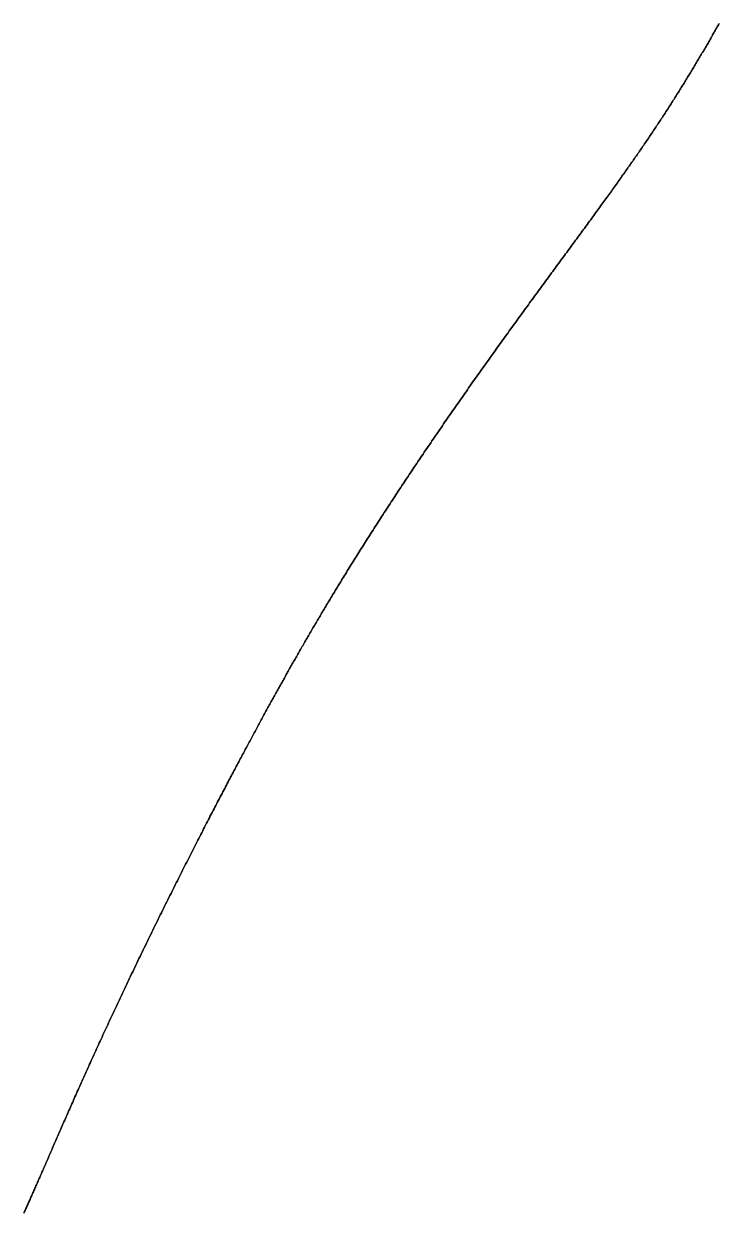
# Model space of a CAD drawing. Header units: inches. Extents: x 130170 to 284068, y 377793 to 804530.
# Drawn here: x 250526.9 to 250559.8, y 751780.9 to 751837 of the extents above; entities that cross this region are included whole.
import ezdxf

# ---------------------------------------------------------------- set-up
doc = ezdxf.new("R2010")
doc.units = ezdxf.units.IN
doc.header["$MEASUREMENT"] = 0
doc.layers.add('muni_il', color=7, linetype='Continuous')

msp = doc.modelspace()

# ---------------------------------------------------------------- linework, layer by layer
at = {"layer": 'muni_il'}
for points in [[(250559.751, 751837.01), (250559.72, 751836.955), (250559.689, 751836.901), (250559.658, 751836.847), (250559.627, 751836.793), (250559.596, 751836.739), (250559.565, 751836.684), (250559.534, 751836.63), (250559.503, 751836.576), (250559.472, 751836.522), (250559.441, 751836.468), (250559.41, 751836.414), (250559.378, 751836.36), (250559.347, 751836.306), (250559.316, 751836.251), (250559.285, 751836.197), (250559.253, 751836.143), (250559.222, 751836.089), (250559.19, 751836.035), (250559.159, 751835.981), (250559.127, 751835.927), (250559.096, 751835.873), (250559.064, 751835.819), (250559.032, 751835.765), (250559.001, 751835.711), (250558.969, 751835.657), (250558.937, 751835.603), (250558.905, 751835.549), (250558.873, 751835.495), (250558.841, 751835.441), (250558.809, 751835.387), (250558.777, 751835.333), (250558.745, 751835.279), (250558.713, 751835.225), (250558.681, 751835.171), (250558.648, 751835.117), (250558.616, 751835.064), (250558.584, 751835.01), (250558.551, 751834.956), (250558.519, 751834.902), (250558.486, 751834.848), (250558.454, 751834.794), (250558.421, 751834.74), (250558.388, 751834.686), (250558.355, 751834.632), (250558.323, 751834.578), (250558.29, 751834.524), (250558.257, 751834.47), (250558.224, 751834.416), (250558.19, 751834.362), (250558.157, 751834.308), (250558.124, 751834.254), (250558.091, 751834.2), (250558.057, 751834.146), (250558.024, 751834.092), (250557.99, 751834.037), (250557.956, 751833.983), (250557.923, 751833.929), (250557.889, 751833.875), (250557.855, 751833.821), (250557.821, 751833.767), (250557.787, 751833.712), (250557.753, 751833.658), (250557.719, 751833.604), (250557.684, 751833.549), (250557.65, 751833.495), (250557.616, 751833.441), (250557.581, 751833.386), (250557.546, 751833.332), (250557.512, 751833.277), (250557.477, 751833.223), (250557.442, 751833.168), (250557.407, 751833.114), (250557.372, 751833.059), (250557.336, 751833.004), (250557.301, 751832.95), (250557.266, 751832.895), (250557.23, 751832.84), (250557.194, 751832.785), (250557.159, 751832.73), (250557.123, 751832.675), (250557.087, 751832.62), (250557.051, 751832.565), (250557.014, 751832.509), (250556.978, 751832.454), (250556.942, 751832.399), (250556.905, 751832.343), (250556.869, 751832.288), (250556.832, 751832.232), (250556.795, 751832.177), (250556.758, 751832.121), (250556.721, 751832.065), (250556.683, 751832.009), (250556.646, 751831.953), (250556.609, 751831.897), (250556.571, 751831.841), (250556.533, 751831.785), (250556.495, 751831.728), (250556.457, 751831.672), (250556.419, 751831.615), (250556.381, 751831.559), (250556.342, 751831.502), (250556.303, 751831.445), (250556.265, 751831.388), (250556.226, 751831.331), (250556.187, 751831.274), (250556.148, 751831.216), (250556.108, 751831.159), (250556.069, 751831.102), (250556.029, 751831.044), (250555.989, 751830.986), (250555.949, 751830.928), (250555.909, 751830.87), (250555.869, 751830.812), (250555.829, 751830.754), (250555.788, 751830.695), (250555.747, 751830.637), (250555.706, 751830.578), (250555.665, 751830.519), (250555.624, 751830.46), (250555.583, 751830.401), (250555.541, 751830.342), (250555.499, 751830.282), (250555.458, 751830.223), (250555.415, 751830.163), (250555.373, 751830.103), (250555.331, 751830.043), (250555.288, 751829.983), (250555.245, 751829.922), (250555.203, 751829.862), (250555.159, 751829.801), (250555.116, 751829.74), (250555.073, 751829.679), (250555.029, 751829.617), (250554.985, 751829.556), (250554.941, 751829.494), (250554.897, 751829.432), (250554.853, 751829.37), (250554.808, 751829.308), (250554.763, 751829.246), (250554.718, 751829.183), (250554.673, 751829.12), (250554.628, 751829.057), (250554.582, 751828.994), (250554.537, 751828.931), (250554.491, 751828.867), (250554.445, 751828.803), (250554.398, 751828.739), (250554.352, 751828.675), (250554.305, 751828.61), (250554.258, 751828.546), (250554.211, 751828.481), (250554.164, 751828.416), (250554.117, 751828.35), (250554.069, 751828.285), (250554.021, 751828.219), (250553.973, 751828.153), (250553.925, 751828.087), (250553.876, 751828.02), (250553.828, 751827.953), (250553.779, 751827.887), (250553.73, 751827.819), (250553.681, 751827.752), (250553.631, 751827.684), (250553.582, 751827.616), (250553.532, 751827.548), (250553.482, 751827.48), (250553.432, 751827.411), (250553.381, 751827.342), (250553.33, 751827.273), (250553.28, 751827.204), (250553.229, 751827.134), (250553.177, 751827.065), (250553.126, 751826.995), (250553.074, 751826.924), (250553.022, 751826.854), (250552.97, 751826.783), (250552.918, 751826.712), (250552.866, 751826.64), (250552.813, 751826.569), (250552.76, 751826.497), (250552.707, 751826.425), (250552.654, 751826.352), (250552.601, 751826.28), (250552.547, 751826.207), (250552.493, 751826.134), (250552.44, 751826.06), (250552.385, 751825.987), (250552.331, 751825.913), (250552.277, 751825.839), (250552.222, 751825.764), (250552.167, 751825.689), (250552.112, 751825.615), (250552.057, 751825.539), (250552.001, 751825.464), (250551.945, 751825.388), (250551.89, 751825.312), (250551.834, 751825.236), (250551.777, 751825.16), (250551.721, 751825.083), (250551.665, 751825.006), (250551.608, 751824.929), (250551.551, 751824.851), (250551.494, 751824.773), (250551.437, 751824.695), (250551.38, 751824.617), (250551.322, 751824.539), (250551.264, 751824.46), (250551.206, 751824.381), (250551.149, 751824.302), (250551.09, 751824.222), (250551.032, 751824.143), (250550.974, 751824.063), (250550.915, 751823.982), (250550.856, 751823.902), (250550.797, 751823.821), (250550.738, 751823.74), (250550.679, 751823.659), (250550.62, 751823.578), (250550.56, 751823.496), (250550.501, 751823.415), (250550.441, 751823.332), (250550.381, 751823.25), (250550.321, 751823.168), (250550.261, 751823.085), (250550.201, 751823.002), (250550.141, 751822.919), (250550.08, 751822.836), (250550.02, 751822.752), (250549.959, 751822.668), (250549.898, 751822.584), (250549.837, 751822.5), (250549.776, 751822.416), (250549.715, 751822.331), (250549.654, 751822.247), (250549.593, 751822.161), (250549.532, 751822.076), (250549.47, 751821.991), (250549.409, 751821.906), (250549.347, 751821.82), (250549.285, 751821.734), (250549.224, 751821.648), (250549.162, 751821.562), (250549.1, 751821.476), (250549.038, 751821.389), (250548.976, 751821.303), (250548.914, 751821.216), (250548.852, 751821.129), (250548.79, 751821.042), (250548.728, 751820.955), (250548.665, 751820.867), (250548.603, 751820.78), (250548.541, 751820.692), (250548.479, 751820.604), (250548.416, 751820.516), (250548.354, 751820.429), (250548.292, 751820.34), (250548.229, 751820.252), (250548.167, 751820.164), (250548.104, 751820.076), (250548.042, 751819.987), (250547.979, 751819.898), (250547.917, 751819.81), (250547.855, 751819.721), (250547.792, 751819.632), (250547.73, 751819.543), (250547.667, 751819.454), (250547.605, 751819.365), (250547.543, 751819.276), (250547.48, 751819.187), (250547.418, 751819.098), (250547.356, 751819.009), (250547.294, 751818.919), (250547.231, 751818.83), (250547.169, 751818.741), (250547.107, 751818.651), (250547.045, 751818.562), (250546.983, 751818.473), (250546.921, 751818.383), (250546.86, 751818.294), (250546.798, 751818.204), (250546.736, 751818.115), (250546.675, 751818.026), (250546.613, 751817.936), (250546.552, 751817.847), (250546.49, 751817.758), (250546.429, 751817.668), (250546.368, 751817.579), (250546.307, 751817.49), (250546.246, 751817.4), (250546.185, 751817.311), (250546.124, 751817.222), (250546.064, 751817.133), (250546.003, 751817.044), (250545.943, 751816.956), (250545.883, 751816.867), (250545.822, 751816.778), (250545.762, 751816.689), (250545.703, 751816.601), (250545.643, 751816.512), (250545.583, 751816.424), (250545.524, 751816.336), (250545.465, 751816.248), (250545.405, 751816.159), (250545.346, 751816.072), (250545.288, 751815.984), (250545.229, 751815.896), (250545.17, 751815.809), (250545.112, 751815.721), (250545.054, 751815.634), (250544.996, 751815.547), (250544.938, 751815.46), (250544.88, 751815.373), (250544.823, 751815.287), (250544.766, 751815.2), (250544.709, 751815.114), (250544.652, 751815.028), (250544.595, 751814.942), (250544.539, 751814.856), (250544.482, 751814.771), (250544.426, 751814.685), (250544.37, 751814.6), (250544.315, 751814.515), (250544.259, 751814.43), (250544.204, 751814.346), (250544.149, 751814.261), (250544.094, 751814.177), (250544.039, 751814.093), (250543.985, 751814.01), (250543.931, 751813.926), (250543.877, 751813.843), (250543.823, 751813.76), (250543.77, 751813.677), (250543.716, 751813.595), (250543.663, 751813.513), (250543.611, 751813.431), (250543.558, 751813.349), (250543.506, 751813.268), (250543.454, 751813.186), (250543.402, 751813.105), (250543.35, 751813.025), (250543.299, 751812.944), (250543.248, 751812.864), (250543.197, 751812.784), (250543.146, 751812.705), (250543.096, 751812.625), (250543.046, 751812.546), (250542.996, 751812.467), (250542.946, 751812.389), (250542.897, 751812.311), (250542.848, 751812.233), (250542.799, 751812.155), (250542.75, 751812.078), (250542.702, 751812.001), (250542.654, 751811.924), (250542.606, 751811.848), (250542.558, 751811.772), (250542.511, 751811.696), (250542.464, 751811.621), (250542.417, 751811.546), (250542.37, 751811.471), (250542.324, 751811.396), (250542.278, 751811.322), (250542.232, 751811.248), (250542.187, 751811.174), (250542.141, 751811.101), (250542.096, 751811.028), (250542.052, 751810.956), (250542.007, 751810.883), (250541.963, 751810.811), (250541.919, 751810.739), (250541.875, 751810.668), (250541.831, 751810.597), (250541.788, 751810.526), (250541.745, 751810.456), (250541.702, 751810.386), (250541.66, 751810.316), (250541.618, 751810.246), (250541.576, 751810.177), (250541.534, 751810.108), (250541.492, 751810.039), (250541.451, 751809.971), (250541.41, 751809.903), (250541.369, 751809.836), (250541.329, 751809.768), (250541.288, 751809.701), (250541.249, 751809.635), (250541.209, 751809.568), (250541.169, 751809.502), (250541.13, 751809.436), (250541.091, 751809.371), (250541.052, 751809.305), (250541.013, 751809.24), (250540.975, 751809.176), (250540.936, 751809.111), (250540.898, 751809.047), (250540.861, 751808.984), (250540.823, 751808.92), (250540.786, 751808.857), (250540.748, 751808.794), (250540.711, 751808.731), (250540.675, 751808.669), (250540.638, 751808.606), (250540.602, 751808.545), (250540.566, 751808.483), (250540.53, 751808.422), (250540.494, 751808.36), (250540.458, 751808.299), (250540.423, 751808.239), (250540.388, 751808.178), (250540.353, 751808.118), (250540.318, 751808.058), (250540.283, 751807.999), (250540.249, 751807.939), (250540.214, 751807.88), (250540.18, 751807.821), (250540.146, 751807.762), (250540.112, 751807.703), (250540.079, 751807.645), (250540.045, 751807.586), (250540.012, 751807.528), (250539.978, 751807.47), (250539.945, 751807.413), (250539.912, 751807.355), (250539.879, 751807.298), (250539.847, 751807.24), (250539.814, 751807.183), (250539.782, 751807.126), (250539.749, 751807.07), (250539.717, 751807.013), (250539.685, 751806.956), (250539.653, 751806.9), (250539.621, 751806.844), (250539.589, 751806.787), (250539.557, 751806.731), (250539.526, 751806.675), (250539.494, 751806.619), (250539.462, 751806.564), (250539.431, 751806.508), (250539.4, 751806.452), (250539.368, 751806.397), (250539.337, 751806.341), (250539.306, 751806.286), (250539.275, 751806.23), (250539.244, 751806.175), (250539.213, 751806.119), (250539.182, 751806.064), (250539.151, 751806.009), (250539.12, 751805.953), (250539.089, 751805.898), (250539.058, 751805.843), (250539.027, 751805.787), (250538.997, 751805.732), (250538.966, 751805.677), (250538.935, 751805.621), (250538.904, 751805.566), (250538.873, 751805.51), (250538.843, 751805.455), (250538.812, 751805.399), (250538.781, 751805.343), (250538.75, 751805.288), (250538.719, 751805.232), (250538.688, 751805.176), (250538.657, 751805.12), (250538.627, 751805.064), (250538.596, 751805.007), (250538.565, 751804.951), (250538.533, 751804.894), (250538.502, 751804.838), (250538.471, 751804.781), (250538.44, 751804.724), (250538.409, 751804.667), (250538.377, 751804.609), (250538.346, 751804.552), (250538.314, 751804.494), (250538.282, 751804.436), (250538.251, 751804.378), (250538.219, 751804.32), (250538.187, 751804.261), (250538.155, 751804.202), (250538.123, 751804.143), (250538.091, 751804.084), (250538.058, 751804.025), (250538.026, 751803.965), (250537.993, 751803.905), (250537.96, 751803.845), (250537.928, 751803.784), (250537.895, 751803.723), (250537.862, 751803.662), (250537.828, 751803.601), (250537.795, 751803.539), (250537.762, 751803.477), (250537.728, 751803.415), (250537.694, 751803.352), (250537.66, 751803.289), (250537.626, 751803.226), (250537.592, 751803.162), (250537.557, 751803.098), (250537.523, 751803.034), (250537.488, 751802.969), (250537.453, 751802.904), (250537.418, 751802.838), (250537.383, 751802.773), (250537.347, 751802.706), (250537.312, 751802.64), (250537.276, 751802.573), (250537.24, 751802.505), (250537.203, 751802.437), (250537.167, 751802.369), (250537.13, 751802.3), (250537.094, 751802.231), (250537.057, 751802.162), (250537.019, 751802.092), (250536.982, 751802.022), (250536.944, 751801.951), (250536.907, 751801.879), (250536.869, 751801.808), (250536.83, 751801.736), (250536.792, 751801.663), (250536.753, 751801.59), (250536.714, 751801.516), (250536.675, 751801.442), (250536.636, 751801.368), (250536.596, 751801.293), (250536.557, 751801.218), (250536.517, 751801.142), (250536.477, 751801.066), (250536.436, 751800.989), (250536.395, 751800.911), (250536.355, 751800.834), (250536.314, 751800.755), (250536.272, 751800.677), (250536.231, 751800.597), (250536.189, 751800.518), (250536.147, 751800.438), (250536.105, 751800.357), (250536.063, 751800.276), (250536.02, 751800.194), (250535.977, 751800.112), (250535.934, 751800.029), (250535.891, 751799.946), (250535.848, 751799.863), (250535.804, 751799.779), (250535.76, 751799.694), (250535.716, 751799.609), (250535.672, 751799.523), (250535.627, 751799.437), (250535.583, 751799.351), (250535.538, 751799.264), (250535.493, 751799.177), (250535.447, 751799.089), (250535.402, 751799), (250535.356, 751798.912), (250535.31, 751798.822), (250535.264, 751798.733), (250535.218, 751798.643), (250535.171, 751798.552), (250535.125, 751798.461), (250535.078, 751798.369), (250535.031, 751798.278), (250534.984, 751798.185), (250534.936, 751798.092), (250534.889, 751797.999), (250534.841, 751797.906), (250534.793, 751797.812), (250534.745, 751797.717), (250534.697, 751797.623), (250534.649, 751797.527), (250534.6, 751797.432), (250534.552, 751797.336), (250534.503, 751797.24), (250534.454, 751797.143), (250534.405, 751797.046), (250534.356, 751796.949), (250534.307, 751796.851), (250534.258, 751796.753), (250534.208, 751796.655), (250534.159, 751796.556), (250534.109, 751796.457), (250534.059, 751796.358), (250534.01, 751796.258), (250533.96, 751796.159), (250533.91, 751796.058), (250533.86, 751795.958), (250533.809, 751795.858), (250533.759, 751795.757), (250533.709, 751795.656), (250533.659, 751795.555), (250533.608, 751795.453), (250533.558, 751795.351), (250533.507, 751795.25), (250533.457, 751795.148), (250533.406, 751795.045), (250533.356, 751794.943), (250533.305, 751794.84), (250533.255, 751794.738), (250533.204, 751794.635), (250533.153, 751794.532), (250533.103, 751794.429), (250533.052, 751794.326), (250533.002, 751794.223), (250532.951, 751794.119), (250532.9, 751794.016), (250532.85, 751793.913), (250532.8, 751793.809), (250532.749, 751793.706), (250532.699, 751793.602), (250532.648, 751793.499), (250532.598, 751793.395), (250532.548, 751793.292), (250532.498, 751793.188), (250532.448, 751793.084), (250532.398, 751792.981), (250532.348, 751792.878), (250532.298, 751792.774), (250532.248, 751792.671), (250532.199, 751792.568), (250532.149, 751792.465), (250532.1, 751792.362), (250532.051, 751792.259), (250532.001, 751792.157), (250531.952, 751792.054), (250531.904, 751791.952), (250531.855, 751791.849), (250531.806, 751791.747), (250531.758, 751791.645), (250531.709, 751791.544), (250531.661, 751791.442), (250531.613, 751791.341), (250531.565, 751791.24), (250531.518, 751791.139), (250531.47, 751791.038), (250531.423, 751790.938), (250531.375, 751790.837), (250531.328, 751790.737), (250531.281, 751790.638), (250531.235, 751790.538), (250531.189, 751790.439), (250531.142, 751790.34), (250531.096, 751790.242), (250531.05, 751790.144), (250531.005, 751790.045), (250530.959, 751789.948), (250530.914, 751789.851), (250530.869, 751789.754), (250530.824, 751789.657), (250530.779, 751789.561), (250530.735, 751789.465), (250530.691, 751789.369), (250530.647, 751789.274), (250530.603, 751789.179), (250530.56, 751789.084), (250530.516, 751788.99), (250530.473, 751788.897), (250530.43, 751788.803), (250530.388, 751788.71), (250530.345, 751788.618), (250530.303, 751788.525), (250530.261, 751788.434), (250530.22, 751788.342), (250530.178, 751788.251), (250530.137, 751788.16), (250530.096, 751788.07), (250530.055, 751787.98), (250530.015, 751787.891), (250529.974, 751787.802), (250529.934, 751787.713), (250529.895, 751787.625), (250529.855, 751787.537), (250529.816, 751787.45), (250529.776, 751787.363), (250529.738, 751787.277), (250529.699, 751787.191), (250529.661, 751787.105), (250529.622, 751787.02), (250529.584, 751786.935), (250529.547, 751786.851), (250529.509, 751786.767), (250529.472, 751786.683), (250529.435, 751786.6), (250529.398, 751786.517), (250529.361, 751786.435), (250529.325, 751786.353), (250529.289, 751786.272), (250529.253, 751786.191), (250529.217, 751786.11), (250529.182, 751786.03), (250529.146, 751785.951), (250529.111, 751785.871), (250529.077, 751785.792), (250529.042, 751785.714), (250529.008, 751785.636), (250528.973, 751785.558), (250528.939, 751785.481), (250528.906, 751785.404), (250528.872, 751785.328), (250528.839, 751785.252), (250528.805, 751785.176), (250528.772, 751785.101), (250528.74, 751785.026), (250528.707, 751784.952), (250528.675, 751784.878), (250528.643, 751784.805), (250528.61, 751784.732), (250528.579, 751784.659), (250528.547, 751784.587), (250528.516, 751784.515), (250528.485, 751784.444), (250528.453, 751784.373), (250528.423, 751784.302), (250528.392, 751784.232), (250528.362, 751784.162), (250528.331, 751784.093), (250528.301, 751784.024), (250528.271, 751783.955), (250528.242, 751783.887), (250528.212, 751783.819), (250528.183, 751783.752), (250528.154, 751783.685), (250528.125, 751783.618), (250528.096, 751783.552), (250528.067, 751783.487), (250528.039, 751783.421), (250528.011, 751783.357), (250527.982, 751783.292), (250527.954, 751783.228), (250527.927, 751783.165), (250527.899, 751783.102), (250527.872, 751783.039), (250527.845, 751782.977), (250527.818, 751782.915), (250527.791, 751782.853), (250527.764, 751782.793), (250527.738, 751782.732), (250527.712, 751782.672), (250527.686, 751782.612), (250527.66, 751782.553), (250527.634, 751782.494), (250527.609, 751782.436), (250527.583, 751782.378), (250527.558, 751782.321), (250527.533, 751782.264), (250527.508, 751782.207), (250527.484, 751782.152), (250527.459, 751782.096), (250527.435, 751782.041), (250527.411, 751781.986), (250527.387, 751781.932), (250527.363, 751781.878), (250527.34, 751781.825), (250527.316, 751781.773), (250527.293, 751781.72), (250527.27, 751781.669), (250527.247, 751781.617), (250527.225, 751781.567), (250527.202, 751781.516), (250527.18, 751781.466), (250527.158, 751781.417), (250527.136, 751781.368), (250527.115, 751781.319), (250527.093, 751781.271), (250527.072, 751781.224), (250527.05, 751781.177), (250527.029, 751781.13), (250527.009, 751781.084), (250526.988, 751781.038), (250526.967, 751780.993), (250526.947, 751780.949), (250526.927, 751780.904), (250526.907, 751780.86)], [(250526.907, 751780.86), (250526.927, 751780.904), (250526.947, 751780.949), (250526.967, 751780.993), (250526.988, 751781.038), (250527.009, 751781.084), (250527.029, 751781.13), (250527.05, 751781.177), (250527.072, 751781.224), (250527.093, 751781.271), (250527.115, 751781.319), (250527.136, 751781.368), (250527.158, 751781.417), (250527.18, 751781.466), (250527.202, 751781.516), (250527.225, 751781.567), (250527.247, 751781.617), (250527.27, 751781.669), (250527.293, 751781.72), (250527.316, 751781.773), (250527.34, 751781.825), (250527.363, 751781.878), (250527.387, 751781.932), (250527.411, 751781.986), (250527.435, 751782.041), (250527.459, 751782.096), (250527.484, 751782.152), (250527.508, 751782.207), (250527.533, 751782.264), (250527.558, 751782.321), (250527.583, 751782.378), (250527.609, 751782.436), (250527.634, 751782.494), (250527.66, 751782.553), (250527.686, 751782.612), (250527.712, 751782.672), (250527.738, 751782.732), (250527.764, 751782.793), (250527.791, 751782.853), (250527.818, 751782.915), (250527.845, 751782.977), (250527.872, 751783.039), (250527.899, 751783.102), (250527.927, 751783.165), (250527.954, 751783.228), (250527.982, 751783.292), (250528.011, 751783.357), (250528.039, 751783.421), (250528.067, 751783.487), (250528.096, 751783.552), (250528.125, 751783.618), (250528.154, 751783.685), (250528.183, 751783.752), (250528.212, 751783.819), (250528.242, 751783.887), (250528.271, 751783.955), (250528.301, 751784.024), (250528.331, 751784.093), (250528.362, 751784.162), (250528.392, 751784.232), (250528.423, 751784.302), (250528.453, 751784.373), (250528.485, 751784.444), (250528.516, 751784.515), (250528.547, 751784.587), (250528.579, 751784.659), (250528.61, 751784.732), (250528.643, 751784.805), (250528.675, 751784.878), (250528.707, 751784.952), (250528.74, 751785.026), (250528.772, 751785.101), (250528.805, 751785.176), (250528.839, 751785.252), (250528.872, 751785.328), (250528.906, 751785.404), (250528.939, 751785.481), (250528.973, 751785.558), (250529.008, 751785.636), (250529.042, 751785.714), (250529.077, 751785.792), (250529.111, 751785.871), (250529.146, 751785.951), (250529.182, 751786.03), (250529.217, 751786.11), (250529.253, 751786.191), (250529.289, 751786.272), (250529.325, 751786.353), (250529.361, 751786.435), (250529.398, 751786.517), (250529.435, 751786.6), (250529.472, 751786.683), (250529.509, 751786.767), (250529.547, 751786.851), (250529.584, 751786.935), (250529.622, 751787.02), (250529.661, 751787.105), (250529.699, 751787.191), (250529.738, 751787.277), (250529.776, 751787.363), (250529.816, 751787.45), (250529.855, 751787.537), (250529.895, 751787.625), (250529.934, 751787.713), (250529.974, 751787.802), (250530.015, 751787.891), (250530.055, 751787.98), (250530.096, 751788.07), (250530.137, 751788.16), (250530.178, 751788.251), (250530.22, 751788.342), (250530.261, 751788.434), (250530.303, 751788.525), (250530.345, 751788.618), (250530.388, 751788.71), (250530.43, 751788.803), (250530.473, 751788.897), (250530.516, 751788.99), (250530.56, 751789.084), (250530.603, 751789.179), (250530.647, 751789.274), (250530.691, 751789.369), (250530.735, 751789.465), (250530.779, 751789.561), (250530.824, 751789.657), (250530.869, 751789.754), (250530.914, 751789.851), (250530.959, 751789.948), (250531.005, 751790.045), (250531.05, 751790.144), (250531.096, 751790.242), (250531.142, 751790.34), (250531.189, 751790.439), (250531.235, 751790.538), (250531.281, 751790.638), (250531.328, 751790.737), (250531.375, 751790.837), (250531.423, 751790.938), (250531.47, 751791.038), (250531.518, 751791.139), (250531.565, 751791.24), (250531.613, 751791.341), (250531.661, 751791.442), (250531.709, 751791.544), (250531.758, 751791.645), (250531.806, 751791.747), (250531.855, 751791.849), (250531.904, 751791.952), (250531.952, 751792.054), (250532.001, 751792.157), (250532.051, 751792.259), (250532.1, 751792.362), (250532.149, 751792.465), (250532.199, 751792.568), (250532.248, 751792.671), (250532.298, 751792.774), (250532.348, 751792.878), (250532.398, 751792.981), (250532.448, 751793.084), (250532.498, 751793.188), (250532.548, 751793.292), (250532.598, 751793.395), (250532.648, 751793.499), (250532.699, 751793.602), (250532.749, 751793.706), (250532.8, 751793.809), (250532.85, 751793.913), (250532.9, 751794.016), (250532.951, 751794.119), (250533.002, 751794.223), (250533.052, 751794.326), (250533.103, 751794.429), (250533.153, 751794.532), (250533.204, 751794.635), (250533.255, 751794.738), (250533.305, 751794.84), (250533.356, 751794.943), (250533.406, 751795.045), (250533.457, 751795.148), (250533.507, 751795.25), (250533.558, 751795.351), (250533.608, 751795.453), (250533.659, 751795.555), (250533.709, 751795.656), (250533.759, 751795.757), (250533.809, 751795.858), (250533.86, 751795.958), (250533.91, 751796.058), (250533.96, 751796.159), (250534.01, 751796.258), (250534.059, 751796.358), (250534.109, 751796.457), (250534.159, 751796.556), (250534.208, 751796.655), (250534.258, 751796.753), (250534.307, 751796.851), (250534.356, 751796.949), (250534.405, 751797.046), (250534.454, 751797.143), (250534.503, 751797.24), (250534.552, 751797.336), (250534.6, 751797.432), (250534.649, 751797.527), (250534.697, 751797.623), (250534.745, 751797.717), (250534.793, 751797.812), (250534.841, 751797.906), (250534.889, 751797.999), (250534.936, 751798.092), (250534.984, 751798.185), (250535.031, 751798.278), (250535.078, 751798.369), (250535.125, 751798.461), (250535.171, 751798.552), (250535.218, 751798.643), (250535.264, 751798.733), (250535.31, 751798.822), (250535.356, 751798.912), (250535.402, 751799), (250535.447, 751799.089), (250535.493, 751799.177), (250535.538, 751799.264), (250535.583, 751799.351), (250535.627, 751799.437), (250535.672, 751799.523), (250535.716, 751799.609), (250535.76, 751799.694), (250535.804, 751799.779), (250535.848, 751799.863), (250535.891, 751799.946), (250535.934, 751800.029), (250535.977, 751800.112), (250536.02, 751800.194), (250536.063, 751800.276), (250536.105, 751800.357), (250536.147, 751800.438), (250536.189, 751800.518), (250536.231, 751800.597), (250536.272, 751800.677), (250536.314, 751800.755), (250536.355, 751800.834), (250536.395, 751800.911), (250536.436, 751800.989), (250536.477, 751801.066), (250536.517, 751801.142), (250536.557, 751801.218), (250536.596, 751801.293), (250536.636, 751801.368), (250536.675, 751801.442), (250536.714, 751801.516), (250536.753, 751801.59), (250536.792, 751801.663), (250536.83, 751801.736), (250536.869, 751801.808), (250536.907, 751801.879), (250536.944, 751801.951), (250536.982, 751802.022), (250537.019, 751802.092), (250537.057, 751802.162), (250537.094, 751802.231), (250537.13, 751802.3), (250537.167, 751802.369), (250537.203, 751802.437), (250537.24, 751802.505), (250537.276, 751802.573), (250537.312, 751802.64), (250537.347, 751802.706), (250537.383, 751802.773), (250537.418, 751802.838), (250537.453, 751802.904), (250537.488, 751802.969), (250537.523, 751803.034), (250537.557, 751803.098), (250537.592, 751803.162), (250537.626, 751803.226), (250537.66, 751803.289), (250537.694, 751803.352), (250537.728, 751803.415), (250537.762, 751803.477), (250537.795, 751803.539), (250537.828, 751803.601), (250537.862, 751803.662), (250537.895, 751803.723), (250537.928, 751803.784), (250537.96, 751803.845), (250537.993, 751803.905), (250538.026, 751803.965), (250538.058, 751804.025), (250538.091, 751804.084), (250538.123, 751804.143), (250538.155, 751804.202), (250538.187, 751804.261), (250538.219, 751804.32), (250538.251, 751804.378), (250538.282, 751804.436), (250538.314, 751804.494), (250538.346, 751804.552), (250538.377, 751804.609), (250538.409, 751804.667), (250538.44, 751804.724), (250538.471, 751804.781), (250538.502, 751804.838), (250538.533, 751804.894), (250538.565, 751804.951), (250538.596, 751805.007), (250538.627, 751805.064), (250538.657, 751805.12), (250538.688, 751805.176), (250538.719, 751805.232), (250538.75, 751805.288), (250538.781, 751805.343), (250538.812, 751805.399), (250538.843, 751805.455), (250538.873, 751805.51), (250538.904, 751805.566), (250538.935, 751805.621), (250538.966, 751805.677), (250538.997, 751805.732), (250539.027, 751805.787), (250539.058, 751805.843), (250539.089, 751805.898), (250539.12, 751805.953), (250539.151, 751806.009), (250539.182, 751806.064), (250539.213, 751806.119), (250539.244, 751806.175), (250539.275, 751806.23), (250539.306, 751806.286), (250539.337, 751806.341), (250539.368, 751806.397), (250539.4, 751806.452), (250539.431, 751806.508), (250539.462, 751806.564), (250539.494, 751806.619), (250539.526, 751806.675), (250539.557, 751806.731), (250539.589, 751806.787), (250539.621, 751806.844), (250539.653, 751806.9), (250539.685, 751806.956), (250539.717, 751807.013), (250539.749, 751807.07), (250539.782, 751807.126), (250539.814, 751807.183), (250539.847, 751807.24), (250539.879, 751807.298), (250539.912, 751807.355), (250539.945, 751807.413), (250539.978, 751807.47), (250540.012, 751807.528), (250540.045, 751807.586), (250540.079, 751807.645), (250540.112, 751807.703), (250540.146, 751807.762), (250540.18, 751807.821), (250540.214, 751807.88), (250540.249, 751807.939), (250540.283, 751807.999), (250540.318, 751808.058), (250540.353, 751808.118), (250540.388, 751808.178), (250540.423, 751808.239), (250540.458, 751808.299), (250540.494, 751808.36), (250540.53, 751808.422), (250540.566, 751808.483), (250540.602, 751808.545), (250540.638, 751808.606), (250540.675, 751808.669), (250540.711, 751808.731), (250540.748, 751808.794), (250540.786, 751808.857), (250540.823, 751808.92), (250540.861, 751808.984), (250540.898, 751809.047), (250540.936, 751809.111), (250540.975, 751809.176), (250541.013, 751809.24), (250541.052, 751809.305), (250541.091, 751809.371), (250541.13, 751809.436), (250541.169, 751809.502), (250541.209, 751809.568), (250541.249, 751809.635), (250541.288, 751809.701), (250541.329, 751809.768), (250541.369, 751809.836), (250541.41, 751809.903), (250541.451, 751809.971), (250541.492, 751810.039), (250541.534, 751810.108), (250541.576, 751810.177), (250541.618, 751810.246), (250541.66, 751810.316), (250541.702, 751810.386), (250541.745, 751810.456), (250541.788, 751810.526), (250541.831, 751810.597), (250541.875, 751810.668), (250541.919, 751810.739), (250541.963, 751810.811), (250542.007, 751810.883), (250542.052, 751810.956), (250542.096, 751811.028), (250542.141, 751811.101), (250542.187, 751811.174), (250542.232, 751811.248), (250542.278, 751811.322), (250542.324, 751811.396), (250542.37, 751811.471), (250542.417, 751811.546), (250542.464, 751811.621), (250542.511, 751811.696), (250542.558, 751811.772), (250542.606, 751811.848), (250542.654, 751811.924), (250542.702, 751812.001), (250542.75, 751812.078), (250542.799, 751812.155), (250542.848, 751812.233), (250542.897, 751812.311), (250542.946, 751812.389), (250542.996, 751812.467), (250543.046, 751812.546), (250543.096, 751812.625), (250543.146, 751812.705), (250543.197, 751812.784), (250543.248, 751812.864), (250543.299, 751812.944), (250543.35, 751813.025), (250543.402, 751813.105), (250543.454, 751813.186), (250543.506, 751813.268), (250543.558, 751813.349), (250543.611, 751813.431), (250543.663, 751813.513), (250543.716, 751813.595), (250543.77, 751813.677), (250543.823, 751813.76), (250543.877, 751813.843), (250543.931, 751813.926), (250543.985, 751814.01), (250544.039, 751814.093), (250544.094, 751814.177), (250544.149, 751814.261), (250544.204, 751814.346), (250544.259, 751814.43), (250544.315, 751814.515), (250544.37, 751814.6), (250544.426, 751814.685), (250544.482, 751814.771), (250544.539, 751814.856), (250544.595, 751814.942), (250544.652, 751815.028), (250544.709, 751815.114), (250544.766, 751815.2), (250544.823, 751815.287), (250544.88, 751815.373), (250544.938, 751815.46), (250544.996, 751815.547), (250545.054, 751815.634), (250545.112, 751815.721), (250545.17, 751815.809), (250545.229, 751815.896), (250545.288, 751815.984), (250545.346, 751816.072), (250545.405, 751816.159), (250545.465, 751816.248), (250545.524, 751816.336), (250545.583, 751816.424), (250545.643, 751816.512), (250545.703, 751816.601), (250545.762, 751816.689), (250545.822, 751816.778), (250545.883, 751816.867), (250545.943, 751816.956), (250546.003, 751817.044), (250546.064, 751817.133), (250546.124, 751817.222), (250546.185, 751817.311), (250546.246, 751817.4), (250546.307, 751817.49), (250546.368, 751817.579), (250546.429, 751817.668), (250546.49, 751817.758), (250546.552, 751817.847), (250546.613, 751817.936), (250546.675, 751818.026), (250546.736, 751818.115), (250546.798, 751818.204), (250546.86, 751818.294), (250546.921, 751818.383), (250546.983, 751818.473), (250547.045, 751818.562), (250547.107, 751818.651), (250547.169, 751818.741), (250547.231, 751818.83), (250547.294, 751818.919), (250547.356, 751819.009), (250547.418, 751819.098), (250547.48, 751819.187), (250547.543, 751819.276), (250547.605, 751819.365), (250547.667, 751819.454), (250547.73, 751819.543), (250547.792, 751819.632), (250547.855, 751819.721), (250547.917, 751819.81), (250547.979, 751819.898), (250548.042, 751819.987), (250548.104, 751820.076), (250548.167, 751820.164), (250548.229, 751820.252), (250548.292, 751820.34), (250548.354, 751820.429), (250548.416, 751820.516), (250548.479, 751820.604), (250548.541, 751820.692), (250548.603, 751820.78), (250548.665, 751820.867), (250548.728, 751820.955), (250548.79, 751821.042), (250548.852, 751821.129), (250548.914, 751821.216), (250548.976, 751821.303), (250549.038, 751821.389), (250549.1, 751821.476), (250549.162, 751821.562), (250549.224, 751821.648), (250549.285, 751821.734), (250549.347, 751821.82), (250549.409, 751821.906), (250549.47, 751821.991), (250549.532, 751822.076), (250549.593, 751822.161), (250549.654, 751822.247), (250549.715, 751822.331), (250549.776, 751822.416), (250549.837, 751822.5), (250549.898, 751822.584), (250549.959, 751822.668), (250550.02, 751822.752), (250550.08, 751822.836), (250550.141, 751822.919), (250550.201, 751823.002), (250550.261, 751823.085), (250550.321, 751823.168), (250550.381, 751823.25), (250550.441, 751823.332), (250550.501, 751823.415), (250550.56, 751823.496), (250550.62, 751823.578), (250550.679, 751823.659), (250550.738, 751823.74), (250550.797, 751823.821), (250550.856, 751823.902), (250550.915, 751823.982), (250550.974, 751824.063), (250551.032, 751824.143), (250551.09, 751824.222), (250551.149, 751824.302), (250551.206, 751824.381), (250551.264, 751824.46), (250551.322, 751824.539), (250551.38, 751824.617), (250551.437, 751824.695), (250551.494, 751824.773), (250551.551, 751824.851), (250551.608, 751824.929), (250551.665, 751825.006), (250551.721, 751825.083), (250551.777, 751825.16), (250551.834, 751825.236), (250551.89, 751825.312), (250551.945, 751825.388), (250552.001, 751825.464), (250552.057, 751825.539), (250552.112, 751825.615), (250552.167, 751825.689), (250552.222, 751825.764), (250552.277, 751825.839), (250552.331, 751825.913), (250552.385, 751825.987), (250552.44, 751826.06), (250552.493, 751826.134), (250552.547, 751826.207), (250552.601, 751826.28), (250552.654, 751826.352), (250552.707, 751826.425), (250552.76, 751826.497), (250552.813, 751826.569), (250552.866, 751826.64), (250552.918, 751826.712), (250552.97, 751826.783), (250553.022, 751826.854), (250553.074, 751826.924), (250553.126, 751826.995), (250553.177, 751827.065), (250553.229, 751827.134), (250553.28, 751827.204), (250553.33, 751827.273), (250553.381, 751827.342), (250553.432, 751827.411), (250553.482, 751827.48), (250553.532, 751827.548), (250553.582, 751827.616), (250553.631, 751827.684), (250553.681, 751827.752), (250553.73, 751827.819), (250553.779, 751827.887), (250553.828, 751827.953), (250553.876, 751828.02), (250553.925, 751828.087), (250553.973, 751828.153), (250554.021, 751828.219), (250554.069, 751828.285), (250554.117, 751828.35), (250554.164, 751828.416), (250554.211, 751828.481), (250554.258, 751828.546), (250554.305, 751828.61), (250554.352, 751828.675), (250554.398, 751828.739), (250554.445, 751828.803), (250554.491, 751828.867), (250554.537, 751828.931), (250554.582, 751828.994), (250554.628, 751829.057), (250554.673, 751829.12), (250554.718, 751829.183), (250554.763, 751829.246), (250554.808, 751829.308), (250554.853, 751829.37), (250554.897, 751829.432), (250554.941, 751829.494), (250554.985, 751829.556), (250555.029, 751829.617), (250555.073, 751829.679), (250555.116, 751829.74), (250555.159, 751829.801), (250555.203, 751829.862), (250555.245, 751829.922), (250555.288, 751829.983), (250555.331, 751830.043), (250555.373, 751830.103), (250555.415, 751830.163), (250555.458, 751830.223), (250555.499, 751830.282), (250555.541, 751830.342), (250555.583, 751830.401), (250555.624, 751830.46), (250555.665, 751830.519), (250555.706, 751830.578), (250555.747, 751830.637), (250555.788, 751830.695), (250555.829, 751830.754), (250555.869, 751830.812), (250555.909, 751830.87), (250555.949, 751830.928), (250555.989, 751830.986), (250556.029, 751831.044), (250556.069, 751831.102), (250556.108, 751831.159), (250556.148, 751831.216), (250556.187, 751831.274), (250556.226, 751831.331), (250556.265, 751831.388), (250556.303, 751831.445), (250556.342, 751831.502), (250556.381, 751831.559), (250556.419, 751831.615), (250556.457, 751831.672), (250556.495, 751831.728), (250556.533, 751831.785), (250556.571, 751831.841), (250556.609, 751831.897), (250556.646, 751831.953), (250556.683, 751832.009), (250556.721, 751832.065), (250556.758, 751832.121), (250556.795, 751832.177), (250556.832, 751832.232), (250556.869, 751832.288), (250556.905, 751832.343), (250556.942, 751832.399), (250556.978, 751832.454), (250557.014, 751832.509), (250557.051, 751832.565), (250557.087, 751832.62), (250557.123, 751832.675), (250557.159, 751832.73), (250557.194, 751832.785), (250557.23, 751832.84), (250557.266, 751832.895), (250557.301, 751832.95), (250557.336, 751833.004), (250557.372, 751833.059), (250557.407, 751833.114), (250557.442, 751833.168), (250557.477, 751833.223), (250557.512, 751833.277), (250557.546, 751833.332), (250557.581, 751833.386), (250557.616, 751833.441), (250557.65, 751833.495), (250557.684, 751833.549), (250557.719, 751833.604), (250557.753, 751833.658), (250557.787, 751833.712), (250557.821, 751833.767), (250557.855, 751833.821), (250557.889, 751833.875), (250557.923, 751833.929), (250557.956, 751833.983), (250557.99, 751834.037), (250558.024, 751834.092), (250558.057, 751834.146), (250558.091, 751834.2), (250558.124, 751834.254), (250558.157, 751834.308), (250558.19, 751834.362), (250558.224, 751834.416), (250558.257, 751834.47), (250558.29, 751834.524), (250558.323, 751834.578), (250558.355, 751834.632), (250558.388, 751834.686), (250558.421, 751834.74), (250558.454, 751834.794), (250558.486, 751834.848), (250558.519, 751834.902), (250558.551, 751834.956), (250558.584, 751835.01), (250558.616, 751835.064), (250558.648, 751835.117), (250558.681, 751835.171), (250558.713, 751835.225), (250558.745, 751835.279), (250558.777, 751835.333), (250558.809, 751835.387), (250558.841, 751835.441), (250558.873, 751835.495), (250558.905, 751835.549), (250558.937, 751835.603), (250558.969, 751835.657), (250559.001, 751835.711), (250559.032, 751835.765), (250559.064, 751835.819), (250559.096, 751835.873), (250559.127, 751835.927), (250559.159, 751835.981), (250559.19, 751836.035), (250559.222, 751836.089), (250559.253, 751836.143), (250559.285, 751836.197), (250559.316, 751836.251), (250559.347, 751836.306), (250559.378, 751836.36), (250559.41, 751836.414), (250559.441, 751836.468), (250559.472, 751836.522), (250559.503, 751836.576), (250559.534, 751836.63), (250559.565, 751836.684), (250559.596, 751836.739), (250559.627, 751836.793), (250559.658, 751836.847), (250559.689, 751836.901), (250559.72, 751836.955), (250559.751, 751837.01)]]:
    msp.add_lwpolyline(points, dxfattribs=at)

doc.saveas('drawing.dxf')
